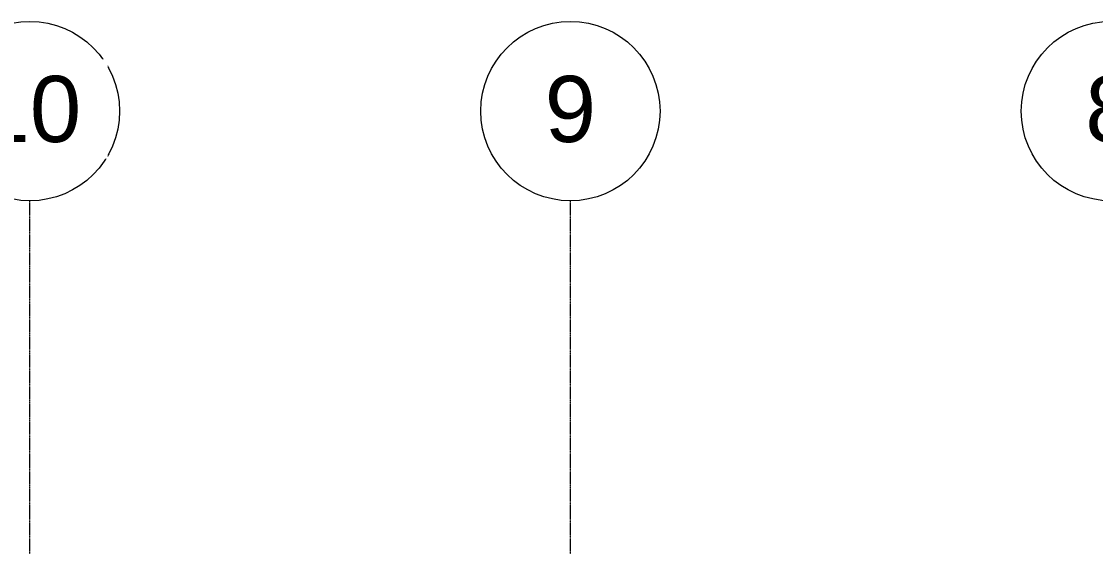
# Model space of a CAD drawing. Header units: inches. Extents: x -54868 to -186, y -265 to 853.
# Drawn here: x -25117 to -24542, y 389 to 670 of the extents above; entities that cross this region are included whole.
import ezdxf

# ---------------------------------------------------------------- set-up
doc = ezdxf.new("R2010")
doc.units = ezdxf.units.IN
doc.header["$MEASUREMENT"] = 0
doc.linetypes.add('Grid Line 1_2_', pattern=[0.875, 0.5, -0.125, 0.125, -0.125])
doc.layers.add('S-GRID', color=1, linetype='Continuous', lineweight=9)
doc.layers.add('S-GRID-IDEN', color=1, linetype='Continuous', lineweight=9)
doc.styles.add('Arial_1', font='arial.ttf', dxfattribs={"height": 35.407186})

# ---------------------------------------------------------------- blocks, each defined once
blk = doc.blocks.new('Grid - Grid Head - Circle-14747-Section 13')
at = {"layer": 'S-GRID-IDEN'}
blk.add_circle((-22796.39, 621.76), 48, dxfattribs=at)

msp = doc.modelspace()

# ---------------------------------------------------------------- linework, layer by layer
at = {"layer": 'S-GRID', "linetype": 'Grid Line 1_2_'}
for p, q in [((-25112.39023, -132), (-25112.39023, 573.76478)), ((-24822.89023, -132), (-24822.89023, 573.76478))]:
    msp.add_line(p, q, dxfattribs=at)

# ---------------------------------------------------------------- block references
at = {"layer": 'S-GRID-IDEN'}
for p in [(-2316, 0), (-2026.5, 0), (-1737, 0)]:
    msp.add_blockref('Grid - Grid Head - Circle-14747-Section 13', p, dxfattribs=at)

# ---------------------------------------------------------------- next in the draw order: texts
at = {"layer": 'S-GRID-IDEN', "attachment_point": 2, "line_spacing_factor": 0.938532, "style": 'Arial_1', "bg_fill": 3, "box_fill_scale": 1.25, "bg_fill_color": 0, "bg_fill_transparency": 0}
for s, insert, char_height, width in [('10', (-25112.39945, 640.63852), 35.407186, 65.664), ('9', (-24822.89945, 640.63852), 35.40719, 32.832), ('8', (-24533.39945, 640.63852), 35.40719, 32.832)]:
    msp.add_mtext(s, dxfattribs=dict(at, insert=insert, char_height=char_height, width=width))

doc.saveas('drawing.dxf')
